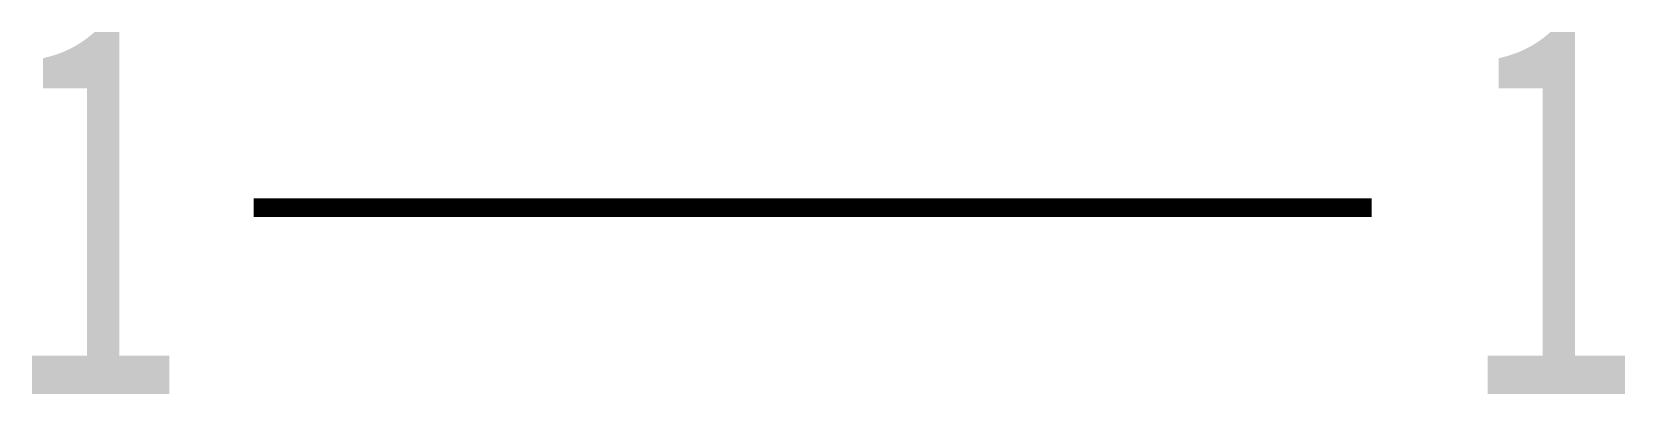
# Model space of a CAD drawing. Extents: x 3.29 to 11.84, y 3.15 to 5.09.
import ezdxf

# ---------------------------------------------------------------- set-up
doc = ezdxf.new("R2010")
doc.units = 0
doc.header["$MEASUREMENT"] = 0
doc.layers.get('0').update_dxf_attribs({"linetype": 'CONTINUOUS'})
doc.styles.add('LZ_FONTS_FS', font='hxm.ttf', dxfattribs={"width": 0.7})

msp = doc.modelspace()

# ---------------------------------------------------------------- linework, layer by layer
at = {"const_width": 0.1}
msp.add_lwpolyline([(4.4821, 4.1492), (10.4821, 4.1492)], dxfattribs=at)

# ---------------------------------------------------------------- texts
at = {"char_height": 2, "width": 1, "attachment_point": 1, "style": 'LZ_FONTS_FS'}
for insert in [(3.1688, 5.1492), (10.9821, 5.1492)]:
    msp.add_mtext('\\f宋体|b0|i0|c134|p2;1', dxfattribs=dict(at, insert=insert))

doc.saveas('drawing.dxf')
